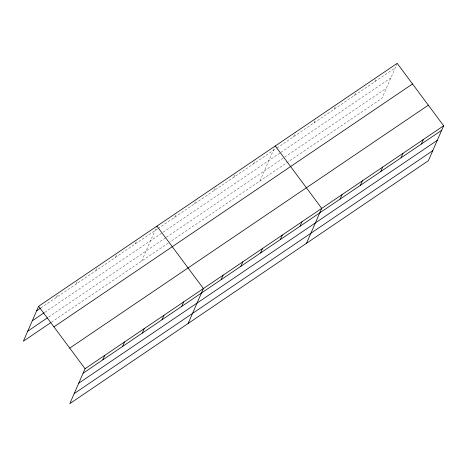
<?xml version="1.0" encoding="UTF-8"?>
<svg xmlns="http://www.w3.org/2000/svg" width="467" height="467" viewBox="0 0 467 467"><rect width="100%" height="100%" fill="white"/><g stroke="black" fill="none" stroke-linecap="round" stroke-linejoin="round"><path stroke-width="0.35" stroke-dasharray="2.33 1.75" d="M56.373 297.415L58.054 293.568M76.098 284.053L77.779 280.206M95.817 270.691L97.498 266.844M115.542 257.335L117.223 253.482M135.261 243.972L136.948 240.12M141.682 261.059L156.667 226.764M174.705 217.248L176.392 213.401M194.43 203.886L196.391 199.397M214.155 190.524L216.116 186.035M233.874 177.168L235.555 173.315M253.599 163.806L255.28 159.953M260.02 180.892L274.999 146.597M293.638 136.679L295.599 132.184M313.958 122.914L315.639 119.062M334.279 109.144L335.96 105.297M354.599 95.379L356.28 91.532M374.919 81.614L375.76 79.688M397.201 63.354L381.936 98.292L169.772 242.029M40.833 307.94L157.373 228.993M157.974 228.585L276.306 148.418M276.908 148.016L395.24 67.849M44.814 312.324L162.551 232.56M163.146 232.157L280.288 152.797M280.883 152.394L390.85 77.896M48.656 317.005L165.797 237.65M166.392 237.242L284.129 157.484M284.73 157.075L386.326 88.245M51.44 322.195L169.177 242.431"/><path stroke-width="0.7" d="M443.65 125.775L85.064 368.708L69.799 403.646L428.385 160.712L443.65 125.775L397.201 63.354L38.615 306.288L23.35 341.225L50.839 322.598M102.822 359.835L104.783 355.346M122.547 346.473L124.508 341.984M142.266 333.111L144.227 328.622M161.991 319.755L163.952 315.26M181.71 306.393L183.677 301.898M188.131 323.479L203.396 288.542L156.947 226.121M221.154 279.669L223.121 275.18M240.879 266.307L242.84 261.818M260.604 252.945L262.565 248.456M280.323 239.589L282.284 235.094M300.048 226.226L302.009 221.732M306.469 243.313L321.728 208.375L275.279 145.955M340.087 199.1L342.048 194.605M360.407 185.335L362.369 180.84M380.728 171.564L382.689 167.075M401.048 157.799L403.009 153.31M421.368 144.034L423.33 139.545M36.654 310.777L40.238 308.348M32.264 320.823L44.213 312.727M27.74 331.173L47.459 317.817M53.944 326.882L412.53 83.955M69.735 348.108L428.321 105.18M83.103 373.197L441.689 130.27M78.713 383.244L437.299 140.316M74.189 393.593L432.775 150.666M38.615 306.288L85.064 368.708"/></g></svg>
